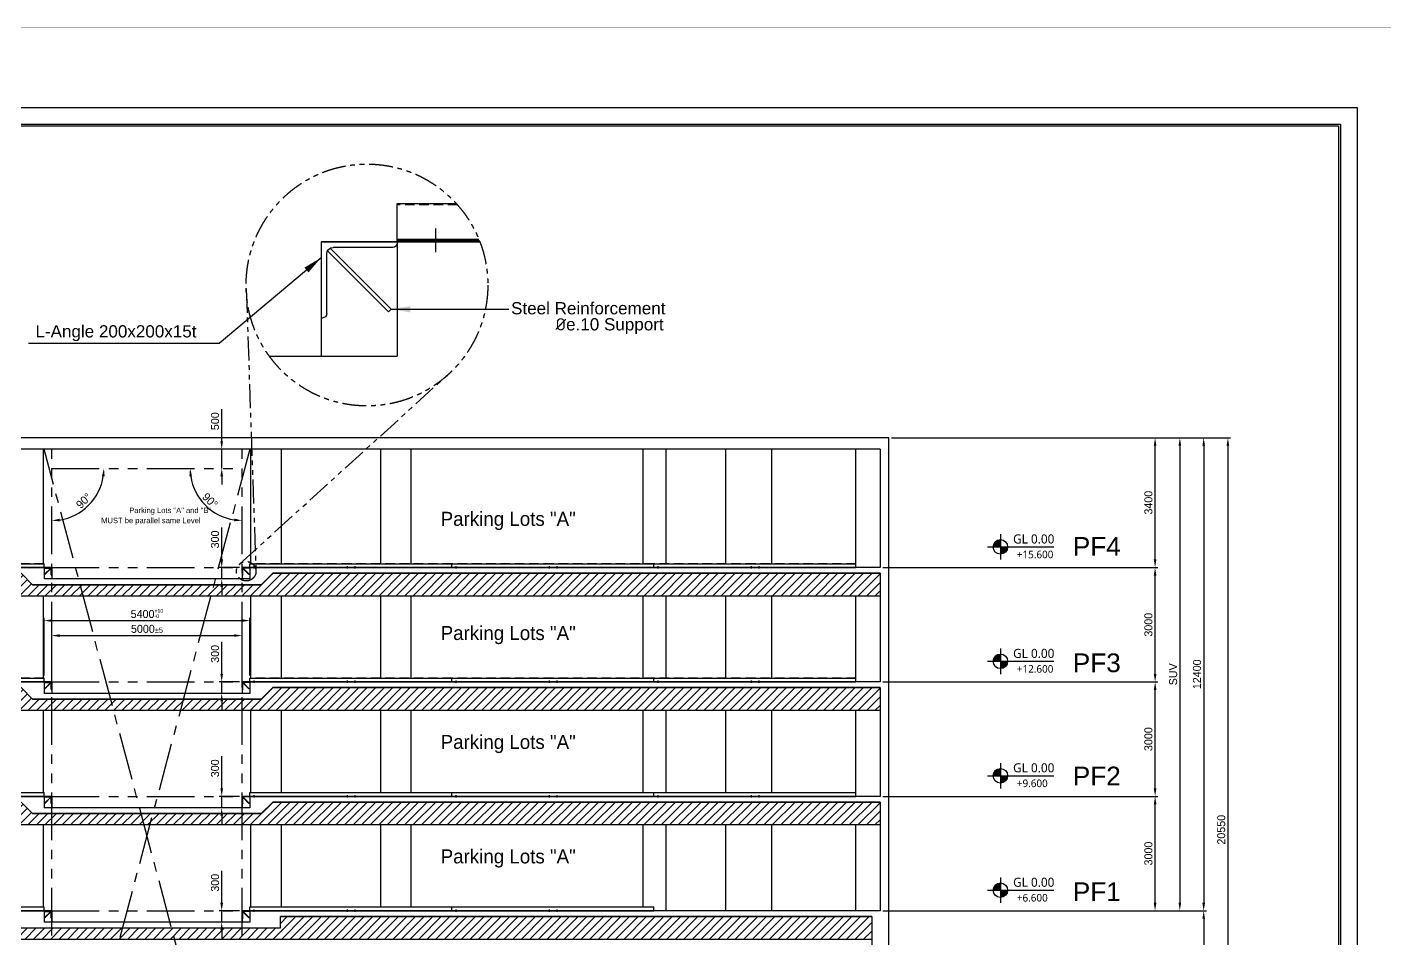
# Model space of a CAD drawing. Header units: millimetres. Extents: x -5 to 1510635, y -6 to 71285.
# Drawn here: x 1038173 to 1073794, y 17683 to 41584 of the extents above; entities that cross this region are included whole.
import ezdxf

# ---------------------------------------------------------------- set-up
doc = ezdxf.new("R2010")
doc.units = ezdxf.units.MM
doc.header["$LTSCALE"] = 1000
for name, pattern in [('CENTER', [2, 1.25, -0.25, 0.25, -0.25]), ('HIDDEN', [0.375, 0.25, -0.125]), ('PHANTOM', [2.5, 1.25, -0.25, 0.25, -0.25, 0.25, -0.25]), ('PHANTOM2', [1.25, 0.625, -0.125, 0.125, -0.125, 0.125, -0.125])]:
    doc.linetypes.add(name, pattern=pattern)
for name, color, linetype in [('1', 1, 'CENTER'), ('2', 42, 'Continuous'), ('3', 3, 'Continuous'), ('A-SYM', 6, 'Continuous'), ('MP-1', 1, 'CENTER'), ('MP-2', 42, 'Continuous'), ('MP-3', 3, 'Continuous'), ('MP-4', 4, 'HIDDEN'), ('MP-5', 5, 'PHANTOM'), ('MP-7', 7, 'Continuous'), ('MP-8', 8, 'Continuous')]:
    doc.layers.add(name, color=color, linetype=linetype)
doc.layers.add('G-ANNO-TEXT', color=231, linetype='Continuous', lineweight=9)
doc.styles.add('GHD', font='OUTLINE', dxfattribs={"bigfont": 'GHD'})
doc.styles.add('H', font='arial.ttf')
doc.styles.add('ROMANS', font='ROMANS.shx')
doc.styles.add('맑은고딕', font='malgun.ttf', dxfattribs={"height": 800})
doc.dimstyles.new('MPS2', dxfattribs={"dimscale": 100, "dimtxt": 3, "dimasz": 3, "dimexe": 1, "dimexo": 1, "dimgap": 1, "dimtad": 1, "dimzin": 12, "dimdsep": 46, "dimtxsty": 'Standard', "dimcen": 1, "dimclrd": 1, "dimclre": 1, "dimclrt": 7, "dimazin": 2, "dimtfac": 1, "dimtmove": 0, "dimatfit": 3, "dimfxl": 1, "dimarcsym": 0})
pattern_1 = [(45, (110875.29, -306093.01), (-112.253202, 112.253202), [])]

# ---------------------------------------------------------------- blocks, each defined once
blk = doc.blocks.new('31231312')
at = {"layer": 'MP-1'}
for p, q in [((1253731, 253374), (1253731, 253312)), ((1256181, 253374), (1256181, 253312)), ((1256381, 253374), (1256381, 253312))]:
    blk.add_line(p, q, dxfattribs=at)
at = {"layer": 'MP-4'}
for p, q in [((1256281, 253436), (1253631, 253436)), ((1258931, 253436), (1256281, 253436))]:
    blk.add_line(p, q, dxfattribs=at)
at = {"layer": 'MP-7'}
for p, q in [((1253631, 253340), (1253631, 253440)), ((1253631, 253440), (1256281, 253440)), ((1253631, 253340), (1253631, 253440)), ((1253631, 253346), (1256281, 253346)), ((1253631, 253343), (1256281, 253343)), ((1253631, 253340), (1256281, 253340)), ((1256281, 253440), (1258931, 253440)), ((1256281, 253346), (1258931, 253346)), ((1256281, 253343), (1258931, 253343)), ((1256281, 253340), (1258931, 253340)), ((1258931, 253340), (1258931, 253440))]:
    blk.add_line(p, q, dxfattribs=at)
blk = doc.blocks.new('12444423367876')
at = {"layer": 'MP-3', "linetype": 'ByBlock'}
for p, q in [((-200, 0), (0, 0)), ((-200, 0), (-200, -3)), ((0, 0), (0, -200)), ((-188, -15), (-32, -15)), ((-25.1, -18.1), (-184, -177)), ((-18.1, -25.1), (-177, -184)), ((-15, -188), (-15, -32)), ((-184, -177), (-177, -184)), ((0, -200), (-3, -200))]:
    blk.add_line(p, q, dxfattribs=at)
for centre, radius, start, end in [((-188, -3), 12, 180, 270), ((-32, -32), 17, 0, 90), ((-3, -188), 12, 180, 270)]:
    blk.add_arc(centre, radius, start, end, dxfattribs=at)
blk = doc.blocks.new('*D469')
at = {"layer": 'DEFPOINTS', "color": 0, "linetype": 'ByBlock', "transparency": 16777216}
for p in [(1060551, 21418, 0), (1067766, 21418), (1060551, 18418, 0)]:
    blk.add_point(p, dxfattribs=at)
at = {"layer": 'MP-8', "color": 1, "linetype": 'ByBlock', "lineweight": -2, "transparency": 16777216}
for p, q in [((1060621, 21418), (1067836, 21418)), ((1067766, 18628), (1067766, 21208)), ((1060621, 18418), (1067836, 18418))]:
    blk.add_line(p, q, dxfattribs=at)
at = {"layer": 'MP-8', "color": 1, "linetype": 'ByBlock', "transparency": 16777216}
for points in [[(1067731, 21208), (1067801, 21208), (1067766, 21418)], [(1067731, 18628), (1067801, 18628), (1067766, 18418)]]:
    blk.add_solid(points, dxfattribs=at)
at = {"layer": 'MP-8', "color": 7, "linetype": 'ByBlock', "transparency": 16777216, "insert": (1067591, 19918), "char_height": 210, "attachment_point": 5, "rotation": 90}
blk.add_mtext('3000', dxfattribs=at)
blk = doc.blocks.new('*D470')
at = {"layer": 'DEFPOINTS', "color": 0, "linetype": 'ByBlock', "transparency": 16777216}
for p in [(1060551, 24418), (1067766, 24418), (1060551, 21418, 0)]:
    blk.add_point(p, dxfattribs=at)
at = {"layer": 'MP-8', "color": 1, "linetype": 'ByBlock', "lineweight": -2, "transparency": 16777216}
for p, q in [((1060621, 24418), (1067836, 24418)), ((1067766, 21628), (1067766, 24208)), ((1060621, 21418), (1067836, 21418))]:
    blk.add_line(p, q, dxfattribs=at)
at = {"layer": 'MP-8', "color": 1, "linetype": 'ByBlock', "transparency": 16777216}
for points in [[(1067731, 24208), (1067801, 24208), (1067766, 24418)], [(1067731, 21628), (1067801, 21628), (1067766, 21418)]]:
    blk.add_solid(points, dxfattribs=at)
at = {"layer": 'MP-8', "color": 7, "linetype": 'ByBlock', "transparency": 16777216, "insert": (1067591, 22918), "char_height": 210, "attachment_point": 5, "rotation": 90}
blk.add_mtext('3000', dxfattribs=at)
blk = doc.blocks.new('*D471')
at = {"layer": 'DEFPOINTS', "color": 0, "linetype": 'ByBlock', "transparency": 16777216}
for p in [(1060551, 27418, 0), (1067766, 27418), (1060551, 24418, 0)]:
    blk.add_point(p, dxfattribs=at)
at = {"layer": 'MP-8', "color": 1, "linetype": 'ByBlock', "lineweight": -2, "transparency": 16777216}
for p, q in [((1060621, 27418), (1067836, 27418)), ((1067766, 24628), (1067766, 27208)), ((1060621, 24418), (1067836, 24418))]:
    blk.add_line(p, q, dxfattribs=at)
at = {"layer": 'MP-8', "color": 1, "linetype": 'ByBlock', "transparency": 16777216}
for points in [[(1067731, 27208), (1067801, 27208), (1067766, 27418)], [(1067731, 24628), (1067801, 24628), (1067766, 24418)]]:
    blk.add_solid(points, dxfattribs=at)
at = {"layer": 'MP-8', "color": 7, "linetype": 'ByBlock', "transparency": 16777216, "insert": (1067591, 25918), "char_height": 210, "attachment_point": 5, "rotation": 90}
blk.add_mtext('3000', dxfattribs=at)
blk = doc.blocks.new('*D472')
at = {"layer": 'DEFPOINTS', "color": 0, "linetype": 'ByBlock', "transparency": 16777216}
for p in [(1060781, 30818, 0), (1067766, 30818), (1060551, 27418, 0)]:
    blk.add_point(p, dxfattribs=at)
at = {"layer": 'MP-8', "color": 1, "linetype": 'ByBlock', "lineweight": -2, "transparency": 16777216}
for p, q in [((1060851, 30818), (1067836, 30818)), ((1067766, 27628), (1067766, 30608)), ((1060621, 27418), (1067836, 27418))]:
    blk.add_line(p, q, dxfattribs=at)
at = {"layer": 'MP-8', "color": 1, "linetype": 'ByBlock', "transparency": 16777216}
for points in [[(1067731, 30608), (1067801, 30608), (1067766, 30818)], [(1067731, 27628), (1067801, 27628), (1067766, 27418)]]:
    blk.add_solid(points, dxfattribs=at)
at = {"layer": 'MP-8', "color": 7, "linetype": 'ByBlock', "transparency": 16777216, "insert": (1067591, 29118), "char_height": 210, "attachment_point": 5, "rotation": 90}
blk.add_mtext('3400', dxfattribs=at)
blk = doc.blocks.new('*D473')
at = {"layer": 'DEFPOINTS', "color": 0, "linetype": 'ByBlock', "transparency": 16777216}
for p in [(1060781, 30818, 0), (1060551, 18418, 0), (1068415, 18418)]:
    blk.add_point(p, dxfattribs=at)
at = {"layer": 'MP-8', "color": 1, "linetype": 'ByBlock', "lineweight": -2, "transparency": 16777216}
for p, q in [((1060851, 30818), (1068485, 30818)), ((1068415, 30608), (1068415, 18628)), ((1060621, 18418), (1068485, 18418))]:
    blk.add_line(p, q, dxfattribs=at)
at = {"layer": 'MP-8', "color": 1, "linetype": 'ByBlock', "transparency": 16777216}
for points in [[(1068380, 30608), (1068450, 30608), (1068415, 30818)], [(1068380, 18628), (1068450, 18628), (1068415, 18418)]]:
    blk.add_solid(points, dxfattribs=at)
at = {"layer": 'MP-8', "color": 7, "linetype": 'ByBlock', "transparency": 16777216, "insert": (1068240, 24618), "char_height": 210, "attachment_point": 5, "rotation": 90}
blk.add_mtext('SUV', dxfattribs=at)
blk = doc.blocks.new('*D459')
at = {"layer": 'DEFPOINTS', "color": 0, "linetype": 'ByBlock', "transparency": 16777216}
for p in [(1043277, 18418), (1043816, 18418), (1043816, 18118, 0)]:
    blk.add_point(p, dxfattribs=at)
at = {"layer": 'MP-8', "color": 1, "linetype": 'ByBlock', "lineweight": -2, "transparency": 16777216}
for p, q in [((1043277, 18628), (1043277, 19468)), ((1043746, 18418), (1043207, 18418)), ((1043277, 18118), (1043277, 18418)), ((1043746, 18118), (1043207, 18118)), ((1043277, 17908), (1043277, 17698))]:
    blk.add_line(p, q, dxfattribs=at)
at = {"layer": 'MP-8', "color": 1, "linetype": 'ByBlock', "transparency": 16777216}
for points in [[(1043242, 18628), (1043312, 18628), (1043277, 18418)], [(1043242, 17908), (1043312, 17908), (1043277, 18118)]]:
    blk.add_solid(points, dxfattribs=at)
at = {"layer": 'MP-8', "color": 7, "linetype": 'ByBlock', "transparency": 16777216, "insert": (1043102, 19153), "char_height": 210, "attachment_point": 5, "rotation": 90}
blk.add_mtext('300', dxfattribs=at)
blk = doc.blocks.new('*D460')
at = {"layer": 'DEFPOINTS', "color": 0, "linetype": 'ByBlock', "transparency": 16777216}
for p in [(1043277, 21418), (1043816, 21418), (1043816, 21118)]:
    blk.add_point(p, dxfattribs=at)
at = {"layer": 'MP-8', "color": 1, "linetype": 'ByBlock', "lineweight": -2, "transparency": 16777216}
for p, q in [((1043277, 21628), (1043277, 22468)), ((1043746, 21418), (1043207, 21418)), ((1043277, 21118), (1043277, 21418)), ((1043746, 21118), (1043207, 21118)), ((1043277, 20908), (1043277, 20698))]:
    blk.add_line(p, q, dxfattribs=at)
at = {"layer": 'MP-8', "color": 1, "linetype": 'ByBlock', "transparency": 16777216}
for points in [[(1043242, 21628), (1043312, 21628), (1043277, 21418)], [(1043242, 20908), (1043312, 20908), (1043277, 21118)]]:
    blk.add_solid(points, dxfattribs=at)
at = {"layer": 'MP-8', "color": 7, "linetype": 'ByBlock', "transparency": 16777216, "insert": (1043102, 22153), "char_height": 210, "attachment_point": 5, "rotation": 90}
blk.add_mtext('300', dxfattribs=at)
blk = doc.blocks.new('*D461')
at = {"layer": 'DEFPOINTS', "color": 0, "linetype": 'ByBlock', "transparency": 16777216}
for p in [(1043277, 24418), (1043816, 24418), (1043816, 24118)]:
    blk.add_point(p, dxfattribs=at)
at = {"layer": 'MP-8', "color": 1, "linetype": 'ByBlock', "lineweight": -2, "transparency": 16777216}
for p, q in [((1043277, 24628), (1043277, 25468)), ((1043746, 24418), (1043207, 24418)), ((1043277, 24118), (1043277, 24418)), ((1043746, 24118), (1043207, 24118)), ((1043277, 23908), (1043277, 23698))]:
    blk.add_line(p, q, dxfattribs=at)
at = {"layer": 'MP-8', "color": 1, "linetype": 'ByBlock', "transparency": 16777216}
for points in [[(1043242, 24628), (1043312, 24628), (1043277, 24418)], [(1043242, 23908), (1043312, 23908), (1043277, 24118)]]:
    blk.add_solid(points, dxfattribs=at)
at = {"layer": 'MP-8', "color": 7, "linetype": 'ByBlock', "transparency": 16777216, "insert": (1043102, 25153), "char_height": 210, "attachment_point": 5, "rotation": 90}
blk.add_mtext('300', dxfattribs=at)
blk = doc.blocks.new('*D462')
at = {"layer": 'DEFPOINTS', "color": 0, "linetype": 'ByBlock', "transparency": 16777216}
for p in [(1043277, 27418), (1043816, 27418), (1043816, 27118)]:
    blk.add_point(p, dxfattribs=at)
at = {"layer": 'MP-8', "color": 1, "linetype": 'ByBlock', "lineweight": -2, "transparency": 16777216}
for p, q in [((1043277, 27628), (1043277, 28468)), ((1043746, 27418), (1043207, 27418)), ((1043746, 27118), (1043207, 27118)), ((1043277, 27118), (1043277, 27418)), ((1043277, 26908), (1043277, 26698))]:
    blk.add_line(p, q, dxfattribs=at)
at = {"layer": 'MP-8', "color": 1, "linetype": 'ByBlock', "transparency": 16777216}
for points in [[(1043242, 27628), (1043312, 27628), (1043277, 27418)], [(1043242, 26908), (1043312, 26908), (1043277, 27118)]]:
    blk.add_solid(points, dxfattribs=at)
at = {"layer": 'MP-8', "color": 7, "linetype": 'ByBlock', "transparency": 16777216, "insert": (1043102, 28153), "char_height": 210, "attachment_point": 5, "rotation": 90}
blk.add_mtext('300', dxfattribs=at)
blk = doc.blocks.new('*D463')
at = {"layer": 'DEFPOINTS', "color": 0, "linetype": 'ByBlock', "transparency": 16777216}
for p in [(1043277, 30518, 0), (1043277, 30518), (1043277, 30018, 0)]:
    blk.add_point(p, dxfattribs=at)
at = {"layer": 'MP-8', "color": 1, "linetype": 'ByBlock', "lineweight": -2, "transparency": 16777216}
for p, q in [((1043277, 30728), (1043277, 31568)), ((1043277, 30018), (1043277, 30518)), ((1043277, 29808), (1043277, 29598))]:
    blk.add_line(p, q, dxfattribs=at)
at = {"layer": 'MP-8', "color": 1, "linetype": 'ByBlock', "transparency": 16777216}
for points in [[(1043242, 30728), (1043312, 30728), (1043277, 30518)], [(1043242, 29808), (1043312, 29808), (1043277, 30018)]]:
    blk.add_solid(points, dxfattribs=at)
at = {"layer": 'MP-8', "color": 7, "linetype": 'ByBlock', "transparency": 16777216, "insert": (1043102, 31253), "char_height": 210, "attachment_point": 5, "rotation": 90}
blk.add_mtext('500', dxfattribs=at)
blk = doc.blocks.new('1223333333')
at = {"layer": 'A-SYM'}
h = blk.add_hatch(color=256, dxfattribs=at)
h.paths.add_polyline_path([(-984, 0), (-984, 96, 0.414214), (-1080, 0)])
h.paths.add_polyline_path([(-888, 0), (-984, 0), (-984, -96, 0.414214)])
blk.add_line((-984, 168), (-984, -168), dxfattribs=at)
blk.add_lwpolyline([(-1152, 0), (-298, 0), (-277, 0)], dxfattribs=at)
blk.add_circle((-984, 0), 96, dxfattribs=at)
blk = doc.blocks.new('*D487')
at = {"layer": 'DEFPOINTS', "color": 0, "linetype": 'ByBlock', "transparency": 16777216}
for p in [(1060781, 30818, 0), (1060551, 18418, 0), (1069041, 18418)]:
    blk.add_point(p, dxfattribs=at)
at = {"layer": 'MP-8', "color": 1, "linetype": 'ByBlock', "lineweight": -2, "transparency": 16777216}
for p, q in [((1060851, 30818), (1069111, 30818)), ((1069041, 30608), (1069041, 18628)), ((1060621, 18418), (1069111, 18418))]:
    blk.add_line(p, q, dxfattribs=at)
at = {"layer": 'MP-8', "color": 1, "linetype": 'ByBlock', "transparency": 16777216}
for points in [[(1069006, 30608), (1069076, 30608), (1069041, 30818)], [(1069006, 18628), (1069076, 18628), (1069041, 18418)]]:
    blk.add_solid(points, dxfattribs=at)
at = {"layer": 'MP-8', "color": 7, "linetype": 'ByBlock', "transparency": 16777216, "insert": (1068866, 24618), "char_height": 210, "attachment_point": 5, "rotation": 90}
blk.add_mtext('12400', dxfattribs=at)
blk = doc.blocks.new('*D488')
at = {"layer": 'DEFPOINTS', "color": 0, "linetype": 'ByBlock', "transparency": 16777216}
for p in [(1060551, 18418, 0), (1064781, 11968, 0), (1069041, 11968)]:
    blk.add_point(p, dxfattribs=at)
at = {"layer": 'MP-8', "color": 1, "linetype": 'ByBlock', "lineweight": -2, "transparency": 16777216}
for p, q in [((1060621, 18418), (1069111, 18418)), ((1069041, 18208), (1069041, 12178)), ((1064851, 11968), (1069111, 11968))]:
    blk.add_line(p, q, dxfattribs=at)
at = {"layer": 'MP-8', "color": 1, "linetype": 'ByBlock', "transparency": 16777216}
for points in [[(1069006, 18208), (1069076, 18208), (1069041, 18418)], [(1069006, 12178), (1069076, 12178), (1069041, 11968)]]:
    blk.add_solid(points, dxfattribs=at)
at = {"layer": 'MP-8', "color": 7, "linetype": 'ByBlock', "transparency": 16777216, "insert": (1068866, 15193), "char_height": 210, "attachment_point": 5, "rotation": 90}
blk.add_mtext('6450', dxfattribs=at)
blk = doc.blocks.new('*D485')
at = {"layer": 'DEFPOINTS', "color": 0, "linetype": 'ByBlock', "transparency": 16777216}
for p in [(1060781, 30818, 0), (1044016, 10268, 0), (1069677, 10268)]:
    blk.add_point(p, dxfattribs=at)
at = {"layer": 'MP-8', "color": 1, "linetype": 'ByBlock', "lineweight": -2, "transparency": 16777216}
for p, q in [((1060851, 30818), (1069747, 30818)), ((1069677, 30608), (1069677, 10478)), ((1044086, 10268), (1069747, 10268))]:
    blk.add_line(p, q, dxfattribs=at)
at = {"layer": 'MP-8', "color": 1, "linetype": 'ByBlock', "transparency": 16777216}
for points in [[(1069642, 30608), (1069712, 30608), (1069677, 30818)], [(1069642, 10478), (1069712, 10478), (1069677, 10268)]]:
    blk.add_solid(points, dxfattribs=at)
at = {"layer": 'MP-8', "color": 7, "linetype": 'ByBlock', "transparency": 16777216, "insert": (1069502, 20543), "char_height": 210, "attachment_point": 5, "rotation": 90}
blk.add_mtext('20550', dxfattribs=at)
blk = doc.blocks.new('*D490')
at = {"layer": 'DEFPOINTS', "color": 0, "linetype": 'ByBlock', "transparency": 16777216}
for p in [(1043816, 30518), (1038816, 30018, 0), (1043816, 30018), (1042630, 29333), (1043816, 10568)]:
    blk.add_point(p, dxfattribs=at)
at = {"layer": 'MP-8', "color": 1, "linetype": 'ByBlock', "lineweight": -2, "transparency": 16777216}
blk.add_arc((1043816, 30018), 1369, 188.8003, 261.1997, dxfattribs=at)
at = {"layer": 'MP-8', "color": 1, "linetype": 'ByBlock', "transparency": 16777216}
for points in [[(1042428, 29806), (1042498, 29811), (1042447, 30018)], [(1043609, 28700), (1043604, 28630), (1043816, 28649)]]:
    blk.add_solid(points, dxfattribs=at)
at = {"layer": 'MP-8', "color": 7, "linetype": 'ByBlock', "transparency": 16777216, "insert": (1042972, 29174), "char_height": 210, "attachment_point": 5, "rotation": 315}
blk.add_mtext('90°', dxfattribs=at)
blk = doc.blocks.new('*D491')
at = {"layer": 'DEFPOINTS', "color": 0, "linetype": 'ByBlock', "transparency": 16777216}
for p in [(1038816, 30518, 0), (1038816, 30018, 0), (1043816, 30018, 0), (1040003, 29332), (1038816, 10268, 0)]:
    blk.add_point(p, dxfattribs=at)
at = {"layer": 'MP-8', "color": 1, "linetype": 'ByBlock', "lineweight": -2, "transparency": 16777216}
blk.add_arc((1038816, 30018), 1371, 278.7832, 351.2168, dxfattribs=at)
at = {"layer": 'MP-8', "color": 1, "linetype": 'ByBlock', "transparency": 16777216}
for points in [[(1040136, 29811), (1040206, 29806), (1040187, 30018)], [(1039028, 28628), (1039022, 28697), (1038816, 28646)]]:
    blk.add_solid(points, dxfattribs=at)
at = {"layer": 'MP-8', "color": 7, "linetype": 'ByBlock', "transparency": 16777216, "insert": (1039658, 29168), "char_height": 210, "attachment_point": 5, "rotation": 44.7726}
blk.add_mtext('90°', dxfattribs=at)
blk = doc.blocks.new('*D492')
at = {"layer": 'DEFPOINTS', "color": 0, "linetype": 'ByBlock', "transparency": 16777216}
for p in [(1044016, 26026), (1038616, 24518, 0), (1044016, 24518, 0)]:
    blk.add_point(p, dxfattribs=at)
at = {"layer": 'MP-8', "color": 1, "linetype": 'ByBlock', "lineweight": -2, "transparency": 16777216}
for p, q in [((1038616, 24588), (1038616, 26096)), ((1038826, 26026), (1043806, 26026)), ((1044016, 24588), (1044016, 26096))]:
    blk.add_line(p, q, dxfattribs=at)
at = {"layer": 'MP-8', "color": 1, "linetype": 'ByBlock', "transparency": 16777216}
for points in [[(1038826, 26061), (1038826, 25991), (1038616, 26026)], [(1043806, 26061), (1043806, 25991), (1044016, 26026)]]:
    blk.add_solid(points, dxfattribs=at)
at = {"layer": 'MP-8', "color": 7, "linetype": 'ByBlock', "transparency": 16777216, "insert": (1041316, 26211), "char_height": 210, "attachment_point": 5}
blk.add_mtext('5400{\\H0.46667x;\\S+10^ -0;}', dxfattribs=at)
blk = doc.blocks.new('*D493')
at = {"layer": 'DEFPOINTS', "color": 0, "linetype": 'ByBlock', "transparency": 16777216}
for p in [(1043816, 25633), (1038816, 24418, 0), (1043816, 24418, 0)]:
    blk.add_point(p, dxfattribs=at)
at = {"layer": 'MP-8', "color": 1, "linetype": 'ByBlock', "lineweight": -2, "transparency": 16777216}
for p, q in [((1038816, 24488), (1038816, 25703)), ((1043816, 24488), (1043816, 25703)), ((1039026, 25633), (1043606, 25633))]:
    blk.add_line(p, q, dxfattribs=at)
at = {"layer": 'MP-8', "color": 1, "linetype": 'ByBlock', "transparency": 16777216}
for points in [[(1039026, 25668), (1039026, 25598), (1038816, 25633)], [(1043606, 25668), (1043606, 25598), (1043816, 25633)]]:
    blk.add_solid(points, dxfattribs=at)
at = {"layer": 'MP-8', "color": 7, "linetype": 'ByBlock', "transparency": 16777216, "insert": (1041316, 25808), "char_height": 210, "attachment_point": 5}
blk.add_mtext('5000{\\H0.66667x;%%P5}', dxfattribs=at)

msp = doc.modelspace()

# ---------------------------------------------------------------- hatches: boundary and pattern name
at = {"layer": 'MP-8', "linetype": 'ByBlock'}
h = msp.add_hatch(dxfattribs=at)
h.set_pattern_fill('ANSI31', color=256, scale=50, style=0)
h.set_pattern_definition([(45, (110875.29, -300093.01), (-112.253202, 112.253202), [])])
edge = h.paths.add_edge_path()
edge.add_line((1060551.168, 27267.644), (1060551.168, 26667.644))
edge.add_line((1060551.168, 26667.644), (1030941.111, 26667.644))
edge.add_line((1030941.111, 26667.644), (1030941.111, 27267.644))
edge.add_line((1030941.111, 27267.644), (1038015.723, 27267.644))
edge.add_line((1038015.723, 27267.644), (1038315.723, 26967.644))
edge.add_line((1038315.723, 26967.644), (1044316.017, 26967.644))
edge.add_line((1044316.017, 26967.644), (1044615.723, 27267.644))
edge.add_line((1044615.723, 27267.644), (1060551.168, 27267.644))
edge.add_line((1060551.168, 27267.644), (1060551.168, 26667.644))
h = msp.add_hatch(dxfattribs=at)
h.set_pattern_fill('ANSI31', color=256, scale=50, style=0)
h.set_pattern_definition([(45, (110875.29, -303093.01), (-112.253202, 112.253202), [])])
edge = h.paths.add_edge_path()
edge.add_line((1060551.168, 24267.644), (1060551.168, 23667.644))
edge.add_line((1060551.168, 23667.644), (1030941.111, 23667.644))
edge.add_line((1030941.111, 23667.644), (1030941.111, 24267.644))
edge.add_line((1030941.111, 24267.644), (1038015.723, 24267.644))
edge.add_line((1038015.723, 24267.644), (1038315.723, 23967.644))
edge.add_line((1038315.723, 23967.644), (1044316.017, 23967.644))
edge.add_line((1044316.017, 23967.644), (1044615.723, 24267.644))
edge.add_line((1044615.723, 24267.644), (1060551.168, 24267.644))
edge.add_line((1060551.168, 24267.644), (1060551.168, 23667.644))
h = msp.add_hatch(dxfattribs=at)
h.set_pattern_fill('ANSI31', color=256, scale=50, style=0)
h.set_pattern_definition(pattern_1)
edge = h.paths.add_edge_path()
edge.add_line((1060551.168, 21267.644), (1060551.168, 20667.644))
edge.add_line((1060551.168, 20667.644), (1030941.111, 20667.644))
edge.add_line((1030941.111, 20667.644), (1030941.111, 21267.644))
edge.add_line((1030941.111, 21267.644), (1038015.723, 21267.644))
edge.add_line((1038015.723, 21267.644), (1038315.723, 20967.644))
edge.add_line((1038315.723, 20967.644), (1044316.017, 20967.644))
edge.add_line((1044316.017, 20967.644), (1044615.723, 21267.644))
edge.add_line((1044615.723, 21267.644), (1060551.168, 21267.644))
edge.add_line((1060551.168, 21267.644), (1060551.168, 20667.644))
h = msp.add_hatch(dxfattribs=at)
h.set_pattern_fill('ANSI31', color=256, scale=50, style=0)
h.set_pattern_definition(pattern_1)
edge = h.paths.add_edge_path()
edge.add_line((1060330.859, 18267.644), (1060330.859, 17667.644))
edge.add_line((1060330.859, 17667.644), (1031741.111, 17667.644))
edge.add_line((1031741.111, 17667.644), (1031741.111, 17967.644))
edge.add_line((1031741.111, 17967.644), (1044815.723, 17967.644))
edge.add_line((1044815.723, 17967.644), (1044815.723, 18267.644))
edge.add_line((1044815.723, 18267.644), (1060330.859, 18267.644))
edge.add_line((1060330.859, 18267.644), (1060330.859, 17667.644))

# ---------------------------------------------------------------- linework, layer by layer
at = {"layer": '1'}
for p, q in [((1044016.017, 30517.644, 0), (1038616.017, 10267.644, 0)), ((1044016.017, 10267.644, 0), (1038616.017, 30517.644, 0))]:
    msp.add_line(p, q, dxfattribs=at)
at = {"layer": 'MP-1'}
msp.add_line((1048883.408, 36307.348, 0), (1048883.408, 35687.348, 0), dxfattribs=at)
at = {"layer": 'MP-1', "color": 6, "linetype": 'PHANTOM2'}
for p, q in [((1043919.501, 34720.93, 0), (1044176.125, 27328.487, 0)), ((1043740.788, 27501.852, 0), (1049318.397, 32570.914, 0))]:
    msp.add_line(p, q, dxfattribs=at)
for centre, radius in [((1047088.346, 34824.622, 0), 3170.541), ((1043920.607, 27320.125, 0), 255.655)]:
    msp.add_circle(centre, radius, dxfattribs=at)
at = {"layer": 'MP-2', "const_width": 8.75}
msp.add_lwpolyline([(1075200, 0), (1016400, 0), (1016400, 41580), (1075200, 41580)], close=True, dxfattribs=at)
at = {"layer": 'MP-4'}
msp.add_line((1049461.73, 36926.853, 0), (1047883.408, 36926.853, 0), dxfattribs=at)
at = {"layer": 'MP-5'}
for p, q in [((1038816.017, 10267.644, 0), (1038816.017, 30517.644, 0)), ((1043816.017, 10267.644, 0), (1043816.017, 30517.644, 0)), ((1038815.723, 30017.644, 0), (1043815.723, 30017.644, 0)), ((1038816.017, 27417.644, 0), (1043816.017, 27417.644, 0)), ((1038816.017, 24417.644, 0), (1043816.017, 24417.644, 0)), ((1038816.017, 21417.644, 0), (1043816.017, 21417.644, 0)), ((1038816.017, 18417.644, 0), (1043816.017, 18417.644, 0))]:
    msp.add_line(p, q, dxfattribs=at)
at = {"layer": 'MP-7'}
for p, q in [((1047883.408, 35958.853, 0), (1047883.408, 36958.853, 0)), ((1047883.408, 36958.853, 0), (1049432.997, 36958.853, 0)), ((1047883.408, 35958.853, 0), (1047883.408, 36958.853, 0)), ((1047883.408, 36022.853, 0), (1050023.746, 36022.853, 0)), ((1047883.408, 35990.853, 0), (1050036.605, 35990.853, 0)), ((1047883.408, 35958.853, 0), (1050049.064, 35958.853, 0))]:
    msp.add_line(p, q, dxfattribs=at)
for points in [[(1018535, 39480), (1073065, 39480), (1073065, 2100), (1018535, 2100)], [(1072628.455, 2536.545), (1018971.545, 2536.545), (1018971.545, 39043.455), (1072628.455, 39043.455)], [(1019020.051, 38994.949), (1072579.949, 38994.949), (1072579.949, 2585.051), (1019020.051, 2585.051)]]:
    msp.add_lwpolyline(points, close=True, dxfattribs=at)
at = {"layer": 'MP-8', "linetype": 'ByBlock'}
for p, q in [((1045883.408, 35958.853, 0), (1050049.064, 35958.853, 0)), ((1045883.408, 35958.853, 0), (1045883.408, 32958.853, 0)), ((1047883.408, 35958.853, 0), (1047883.408, 32958.853, 0)), ((1044524.903, 32958.853, 0), (1047883.408, 32958.853, 0)), ((1045883.408, 32958.853, 0), (1047883.408, 32958.853, 0)), ((1060780.859, 30817.644, 0), (1030841.111, 30817.644, 0)), ((1060780.859, 27117.644, 0), (1060780.859, 30817.644, 0)), ((1060551.168, 30517.644, 0), (1031521.538, 30517.644, 0)), ((1060551.168, 30517.644, 0), (1060551.168, 27417.644, 0)), ((1038816.017, 27417.644, 0), (1031521.538, 27417.644, 0)), ((1038315.723, 26967.644, 0), (1038015.723, 27267.644, 0)), ((1038616.017, 27417.644, 0), (1038616.017, 27117.644, 0)), ((1038816.017, 27117.644, 0), (1038616.017, 27117.644, 0)), ((1044016.017, 27117.644, 0), (1038616.017, 27117.644, 0)), ((1038816.017, 27417.644, 0), (1038816.017, 27117.644, 0)), ((1060551.168, 27417.644, 0), (1043816.017, 27417.644, 0)), ((1043816.017, 27417.644, 0), (1043816.017, 27117.644, 0)), ((1044016.017, 27117.644, 0), (1043816.017, 27117.644, 0)), ((1044016.017, 27417.644, 0), (1044016.017, 27117.644, 0)), ((1044316.017, 26967.644, 0), (1044615.723, 27267.644, 0)), ((1060551.168, 27267.644, 0), (1044615.723, 27267.644, 0)), ((1060551.168, 27267.644, 0), (1060551.168, 24417.644, 0)), ((1060780.859, 12417.644, 0), (1060780.859, 27117.644, 0)), ((1044316.017, 26967.644, 0), (1038315.723, 26967.644, 0)), ((1038816.017, 24417.644, 0), (1031521.538, 24417.644, 0)), ((1038315.723, 23967.644, 0), (1038015.723, 24267.644, 0)), ((1038616.017, 24417.644, 0), (1038616.017, 24117.644, 0)), ((1038816.017, 24417.644, 0), (1038816.017, 24117.644, 0)), ((1060551.168, 24417.644, 0), (1043816.017, 24417.644, 0)), ((1043816.017, 24417.644, 0), (1043816.017, 24117.644, 0)), ((1044016.017, 24417.644, 0), (1044016.017, 24117.644, 0)), ((1044316.017, 23967.644, 0), (1044615.723, 24267.644, 0)), ((1060551.168, 24267.644, 0), (1044615.723, 24267.644, 0)), ((1060551.168, 24267.644, 0), (1060551.168, 21417.644, 0)), ((1044316.017, 23967.644, 0), (1038315.723, 23967.644, 0)), ((1038816.017, 24117.644, 0), (1038616.017, 24117.644, 0)), ((1044016.017, 24117.644, 0), (1038616.017, 24117.644, 0)), ((1044016.017, 24117.644, 0), (1043816.017, 24117.644, 0)), ((1038816.017, 21417.644, 0), (1031521.538, 21417.644, 0)), ((1038616.017, 21417.644, 0), (1038616.017, 21117.644, 0)), ((1038816.017, 21417.644, 0), (1038816.017, 21117.644, 0)), ((1060551.168, 21417.644, 0), (1043816.017, 21417.644, 0)), ((1043816.017, 21417.644, 0), (1043816.017, 21117.644, 0)), ((1044016.017, 21417.644, 0), (1044016.017, 21117.644, 0)), ((1038315.723, 20967.644, 0), (1038015.723, 21267.644, 0)), ((1038816.017, 21117.644, 0), (1038616.017, 21117.644, 0)), ((1044016.017, 21117.644, 0), (1038616.017, 21117.644, 0)), ((1044016.017, 21117.644, 0), (1043816.017, 21117.644, 0)), ((1044316.017, 20967.644, 0), (1044615.723, 21267.644, 0)), ((1060551.168, 21267.644, 0), (1044615.723, 21267.644, 0)), ((1060551.168, 21267.644, 0), (1060551.168, 18417.644, 0)), ((1044316.017, 20967.644, 0), (1038315.723, 20967.644, 0)), ((1038816.017, 18417.644, 0), (1031521.538, 18417.644, 0)), ((1038616.017, 18417.644, 0), (1038616.017, 18117.644, 0)), ((1038816.017, 18417.644, 0), (1038816.017, 18117.644, 0)), ((1060551.168, 18417.644, 0), (1043816.017, 18417.644, 0)), ((1043816.017, 18417.644, 0), (1043816.017, 18117.644, 0)), ((1044016.017, 18417.644, 0), (1044016.017, 18117.644, 0)), ((1060330.859, 18267.644, 0), (1044815.723, 18267.644, 0)), ((1044815.723, 17967.644, 0), (1044815.723, 18267.644, 0)), ((1060330.859, 18267.644, 0), (1060330.859, 11967.644, 0)), ((1038015.723, 17967.644, 0), (1044615.723, 17967.644, 0)), ((1038816.017, 18117.644, 0), (1038616.017, 18117.644, 0)), ((1044016.017, 18117.644, 0), (1038616.017, 18117.644, 0)), ((1044016.017, 18117.644, 0), (1043816.017, 18117.644, 0))]:
    msp.add_line(p, q, dxfattribs=at)
at = {"layer": 'MP-8', "color": 3, "linetype": 'HIDDEN', "ltscale": 2000}
for p, q in [((1038596.017, 30517.644, 0), (1038596.017, 27517.644, 0)), ((1044036.017, 30517.644, 0), (1044036.017, 27517.644, 0)), ((1044836.017, 30517.644, 0), (1044836.017, 27517.644, 0)), ((1047441.017, 30517.644, 0), (1047441.017, 27517.644, 0)), ((1048241.017, 30517.644, 0), (1048241.017, 27517.644, 0)), ((1054325.735, 30517.644, 0), (1054325.735, 27517.644, 0)), ((1054925.735, 30517.644, 0), (1054925.735, 27517.644, 0)), ((1056490.735, 30517.644, 0), (1056490.735, 27517.644, 0)), ((1057705.978, 30517.644, 0), (1057705.978, 27517.644, 0)), ((1059905.551, 30517.644, 0), (1059905.551, 27517.644, 0)), ((1038596.017, 26667.644, 0), (1038596.017, 24517.644, 0)), ((1044036.017, 26667.644, 0), (1044036.017, 24517.644, 0)), ((1044836.017, 26667.644, 0), (1044836.017, 24517.644, 0)), ((1047441.017, 26667.644, 0), (1047441.017, 24517.644, 0)), ((1048241.017, 26667.644, 0), (1048241.017, 24517.644, 0)), ((1054325.735, 26667.644, 0), (1054325.735, 24517.644, 0)), ((1054925.735, 26667.644, 0), (1054925.735, 24517.644, 0)), ((1056490.735, 26667.644, 0), (1056490.735, 24517.644, 0)), ((1057705.978, 26667.644, 0), (1057705.978, 24517.644, 0)), ((1059905.551, 26667.644, 0), (1059905.551, 24517.644, 0)), ((1038596.017, 23667.644, 0), (1038596.017, 21517.644, 0)), ((1044036.017, 23667.644, 0), (1044036.017, 21517.644, 0)), ((1044836.017, 23667.644, 0), (1044836.017, 21517.644, 0)), ((1047441.017, 23667.644, 0), (1047441.017, 21517.644, 0)), ((1048241.017, 23667.644, 0), (1048241.017, 21517.644, 0)), ((1054325.735, 23667.644, 0), (1054325.735, 21517.644, 0)), ((1054925.735, 23667.644, 0), (1054925.735, 21517.644, 0)), ((1056490.735, 23667.644, 0), (1056490.735, 21517.644, 0)), ((1057705.978, 23667.644, 0), (1057705.978, 21517.644, 0)), ((1059905.551, 23667.644, 0), (1059905.551, 21517.644, 0)), ((1038596.017, 20667.644, 0), (1038596.017, 18517.644, 0)), ((1044036.017, 20667.644, 0), (1044036.017, 18517.644, 0)), ((1044836.017, 20667.644, 0), (1044836.017, 18517.644, 0)), ((1047441.017, 20667.644, 0), (1047441.017, 18517.644, 0)), ((1048241.017, 20667.644, 0), (1048241.017, 18517.644, 0)), ((1054325.735, 20667.644, 0), (1054325.735, 18517.644, 0)), ((1054925.735, 20667.644, 0), (1054925.735, 18417.644, 0)), ((1056490.735, 20667.644, 0), (1056490.735, 18417.644, 0)), ((1057705.978, 20667.644, 0), (1057705.978, 18417.644, 0)), ((1059905.551, 20667.644, 0), (1059905.551, 18417.644, 0))]:
    msp.add_line(p, q, dxfattribs=at)
at = {"layer": 'MP-8', "linetype": 'ByBlock', "elevation": 0}
for points in [[(1060551.168, 27267.644), (1060551.168, 26667.644), (1030941.111, 26667.644), (1030941.111, 27267.644), (1038015.723, 27267.644), (1038315.723, 26967.644), (1044316.017, 26967.644), (1044615.723, 27267.644), (1060551.168, 27267.644), (1060551.168, 26667.644)], [(1060551.168, 24267.644), (1060551.168, 23667.644), (1030941.111, 23667.644), (1030941.111, 24267.644), (1038015.723, 24267.644), (1038315.723, 23967.644), (1044316.017, 23967.644), (1044615.723, 24267.644), (1060551.168, 24267.644), (1060551.168, 23667.644)], [(1060551.168, 21267.644), (1060551.168, 20667.644), (1030941.111, 20667.644), (1030941.111, 21267.644), (1038015.723, 21267.644), (1038315.723, 20967.644), (1044316.017, 20967.644), (1044615.723, 21267.644), (1060551.168, 21267.644), (1060551.168, 20667.644)], [(1060330.859, 18267.644), (1060330.859, 17667.644), (1031741.111, 17667.644), (1031741.111, 17967.644), (1044815.723, 17967.644), (1044815.723, 18267.644), (1060330.859, 18267.644), (1060330.859, 17667.644)]]:
    msp.add_lwpolyline(points, dxfattribs=at)

# ---------------------------------------------------------------- block references
at = {"layer": 'G-ANNO-TEXT', "linetype": 'ByBlock', "xscale": -10, "yscale": 10, "zscale": 10}
msp.add_blockref('12444423367876', (1045883.408, 35958.853, 0), dxfattribs=at)
at = {"layer": 'G-ANNO-TEXT', "linetype": 'ByBlock'}
for p in [(1038816.017, 27417.644, 0), (1038816.017, 24417.644, 0), (1038816.017, 21417.644, 0), (1038816.017, 18417.644, 0)]:
    msp.add_blockref('12444423367876', p, dxfattribs=at)
at = {"layer": 'G-ANNO-TEXT', "linetype": 'ByBlock', "xscale": -1}
for p in [(1043816.017, 27417.644, 0), (1043816.017, 24417.644, 0), (1043816.017, 21417.644, 0), (1043816.017, 18417.644, 0)]:
    msp.add_blockref('12444423367876', p, dxfattribs=at)
at = {"layer": 'MP-4', "linetype": 'ByBlock', "xscale": 1.984499999962281, "yscale": 1.984499999962281, "zscale": 1.984499999962281}
for p in [(1065659.16, 27958.033, 0), (1065659.16, 24958.033, 0), (1065659.16, 21958.033, 0), (1065659.16, 18958.033, 0)]:
    msp.add_blockref('1223333333', p, dxfattribs=at)
at = {"layer": 'MP-4', "linetype": 'ByBlock'}
for p in [(-220314.499, -225921.917, 0), (-209614.499, -225921.917, 0), (-204314.499, -225921.917, 0), (-199014.499, -225921.917, 0), (-220314.499, -228921.917, 0), (-209614.499, -228921.917, 0), (-204314.499, -228921.917, 0), (-199014.499, -228921.917, 0), (-220314.499, -231921.917, 0), (-209614.499, -231921.917, 0), (-204314.499, -231921.917, 0), (-199014.499, -231921.917, 0), (-220314.499, -234921.917, 0), (-209614.499, -234921.917, 0), (-204314.499, -234921.917, 0)]:
    msp.add_blockref('31231312', p, dxfattribs=at)

# ---------------------------------------------------------------- texts
at = {"linetype": 'ByBlock', "width": 2269.66136, "attachment_point": 1, "style": 'H'}
for s, insert, char_height in [('{\\fArial|b0|i0|c238|p34;PF}4', (1065607.225, 28216.992, 148.468), 491.09893), ('{\\fArial|b0|i0|c238|p34;PF}3', (1065607.225, 25164.843, 148.468), 491.09893), ('{\\fArial|b0|i0|c238|p34;PF}2', (1065607.225, 22197.203, 148.468), 491.09893), ('PF1', (1065607.225, 19163.957, 148.468), 491.0989)]:
    msp.add_mtext(s, dxfattribs=dict(at, insert=insert, char_height=char_height))
at = {"layer": '2', "color": 7, "char_height": 144, "attachment_point": 9, "style": 'ROMANS'}
for s, insert in [('{\\fﾱﾼﾸﾲ|b0|i0|c129|p49;Parking Lots "A" and "B"}', (1043000.947, 28801.585, 0)), ('{\\fﾱﾼﾸﾲ|b0|i0|c129|p49;MUST be parallel same Level}', (1042723.12, 28536.282, 0))]:
    msp.add_mtext(s, dxfattribs=dict(at, insert=insert))
at = {"layer": '3', "style": 'GHD'}
for p in [(1049021.445, 28510.386, 0), (1049021.445, 25516.786, 0), (1049021.445, 22660.386, 0), (1049021.445, 19660.386, 0)]:
    msp.add_text('Parking Lots "A"', height=367.5, dxfattribs=at).set_placement(p)
at = {"layer": 'A-SYM', "style": '맑은고딕'}
for p in [(1064039.808, 28047.1, 0), (1064039.808, 25047.1, 0), (1064039.808, 22047.1, 0), (1064039.808, 19047.1, 0)]:
    msp.add_text('GL 0.00', height=238.14, dxfattribs=at).set_placement(p)
at = {"layer": 'A-SYM', "color": 2, "style": '맑은고딕'}
for s, p in [('+15.600', (1064140.337, 27660.664, 0)), ('+12.600', (1064140.337, 24660.664, 0)), ('+9.600', (1064140.337, 21660.664, 0)), ('+6.600', (1064140.337, 18660.664, 0))]:
    msp.add_text(s, height=198.45, dxfattribs=at).set_placement(p)
at = {"layer": 'MP-7', "linetype": 'ByBlock', "char_height": 320, "attachment_point": 1, "style": 'H'}
for s, insert, width in [('{\\fArial|b0|i0|c238|p34;\\PSteel Reinforcement}', (1050869.503, 34908.862, 0), 4123.42687), ('{\\fArial|b0|i0|c238|p34; \\fISOCPEUR|b0|i0|c238|p34;%%C\\fArial|b0|i0|c238|p34;e.\\f@Arial Unicode MS|b0|i0|c0|p50;10\\f@Arial Unicode MS|b0|i0|c129|p50; Support}', (1051911.508, 33954.05, 0), 4123.42687), ('{\\fArial|b0|i0|c238|p34;L-Angle }200{\\fArial|b0|i0|c238|p34;x}200{\\fArial|b0|i0|c238|p34;x}15{\\fArial|b0|i0|c238|p34;t}', (1038390.798, 33769.969, 0), 4696.49373)]:
    msp.add_mtext(s, dxfattribs=dict(at, insert=insert, width=width))

# ---------------------------------------------------------------- dimensions: what is measured, and where the dimension line sits
at = {"layer": 'MP-8', "linetype": 'ByBlock'}
for base, p1, p2, picture, middle in [((1043277.439, 30517.644, 0), (1043277.439, 30017.644, 0), (1043277.439, 30517.644, 0), '*D463', (1043102.439, 31252.644, 0)), ((1069676.915, 10267.644, 0), (1060780.859, 30817.644, 0), (1044016.017, 10267.644, 0), '*D485', (1069501.915, 20542.644, 0)), ((1067766.333, 30817.644, 0), (1060551.168, 27417.644, 0), (1060780.859, 30817.644, 0), '*D472', (1067591.333, 29117.644, 0)), ((1069041.498, 18417.644, 0), (1060780.859, 30817.644, 0), (1060551.168, 18417.644, 0), '*D487', (1068866.498, 24617.644, 0)), ((1043277.439, 27417.644, 0), (1043816.017, 27117.644, 0), (1043816.017, 27417.644, 0), '*D462', (1043102.439, 28152.644, 0)), ((1067766.333, 27417.644, 0), (1060551.168, 24417.644, 0), (1060551.168, 27417.644, 0), '*D471', (1067591.333, 25917.644, 0)), ((1043277.439, 24417.644, 0), (1043816.017, 24117.644, 0), (1043816.017, 24417.644, 0), '*D461', (1043102.439, 25152.644, 0)), ((1067766.333, 24417.644, 0), (1060551.168, 21417.644, 0), (1060551.168, 24417.644, 0), '*D470', (1067591.333, 22917.644, 0)), ((1043277.439, 21417.644, 0), (1043816.017, 21117.644, 0), (1043816.017, 21417.644, 0), '*D460', (1043102.439, 22152.644, 0)), ((1067766.333, 21417.644, 0), (1060551.168, 18417.644, 0), (1060551.168, 21417.644, 0), '*D469', (1067591.333, 19917.644, 0)), ((1043277.439, 18417.644, 0), (1043816.017, 18117.644, 0), (1043816.017, 18417.644, 0), '*D459', (1043102.439, 19152.644, 0)), ((1069041.498, 11967.644, 0), (1060551.168, 18417.644, 0), (1064780.859, 11967.644, 0), '*D488', (1068866.498, 15192.644, 0))]:
    dim = msp.add_linear_dim(base=base, p1=p1, p2=p2, angle=90, dimstyle='MPS2', override={"dimscale": 70}, dxfattribs=at)
    dim.commit()
    dim.dimension.update_dxf_attribs({"geometry": picture, "text_midpoint": middle})
dim = msp.add_linear_dim(base=(1068414.893, 18417.644, 0), p1=(1060780.859, 30817.644, 0), p2=(1060551.168, 18417.644, 0), angle=90, text='SUV', dimstyle='MPS2', override={"dimscale": 70}, dxfattribs=at)
dim.commit()
dim.dimension.update_dxf_attribs({"geometry": '*D473', "text_midpoint": (1068239.893, 24617.644, 0)})
dim = msp.add_angular_dim_2l(base=(1042630.49, 29333.349), line1=((1043815.723, 10567.644, 0), (1043815.723, 30517.644, 0)), line2=((1038815.723, 30017.644, 0), (1043815.723, 30017.644, 0)), dimstyle='MPS2', override={"dimscale": 70}, dxfattribs=at)
dim.commit()
dim.dimension.update_dxf_attribs({"geometry": '*D490', "text_midpoint": (1042971.728, 29173.649, 0)})
dim = msp.add_angular_dim_2l(base=(1040003.259, 29332.019), line1=((1038815.723, 10267.644, 0), (1038815.723, 30517.644, 0)), line2=((1038815.723, 30017.644, 0), (1043815.723, 30017.644, 0)), dimstyle='MPS2', override={"dimscale": 70}, dxfattribs=at)
dim.commit()
dim.dimension.update_dxf_attribs({"geometry": '*D491', "text_midpoint": (1039781.485, 29044.183, 0), "dimtype": 162})
for base, p1, p2, text, picture, middle in [((1044016.017, 26026.328), (1038616.017, 24517.644, 0), (1044016.017, 24517.644, 0), '<>{\\H0.46667x;\\S+10^ -0;}', '*D492', (1041316.017, 26210.662)), ((1043816.017, 25633.1), (1038816.017, 24417.644, 0), (1043816.017, 24417.644, 0), '<>{\\H0.66667x;%%P5}', '*D493', (1041316.017, 25808.1))]:
    dim = msp.add_linear_dim(base=base, p1=p1, p2=p2, text=text, dimstyle='MPS2', override={"dimscale": 70}, dxfattribs=at)
    dim.commit()
    dim.dimension.update_dxf_attribs({"geometry": picture, "text_midpoint": middle})

# ---------------------------------------------------------------- leaders
for points, override in [([(1045883.408, 35540.019, 0), (1043208.561, 33293.445, 0), (1038209.71, 33293.445, 0)], {"dimasz": 5, "dimgap": 1, "dimtad": 0}), ([(1047723.727, 34189.238, 0), (1050812.883, 34189.238, 0)], {"dimasz": 5, "dimtad": 0})]:
    msp.add_leader(points, dimstyle='MPS2', override=override, dxfattribs=at)

doc.saveas('drawing.dxf')
